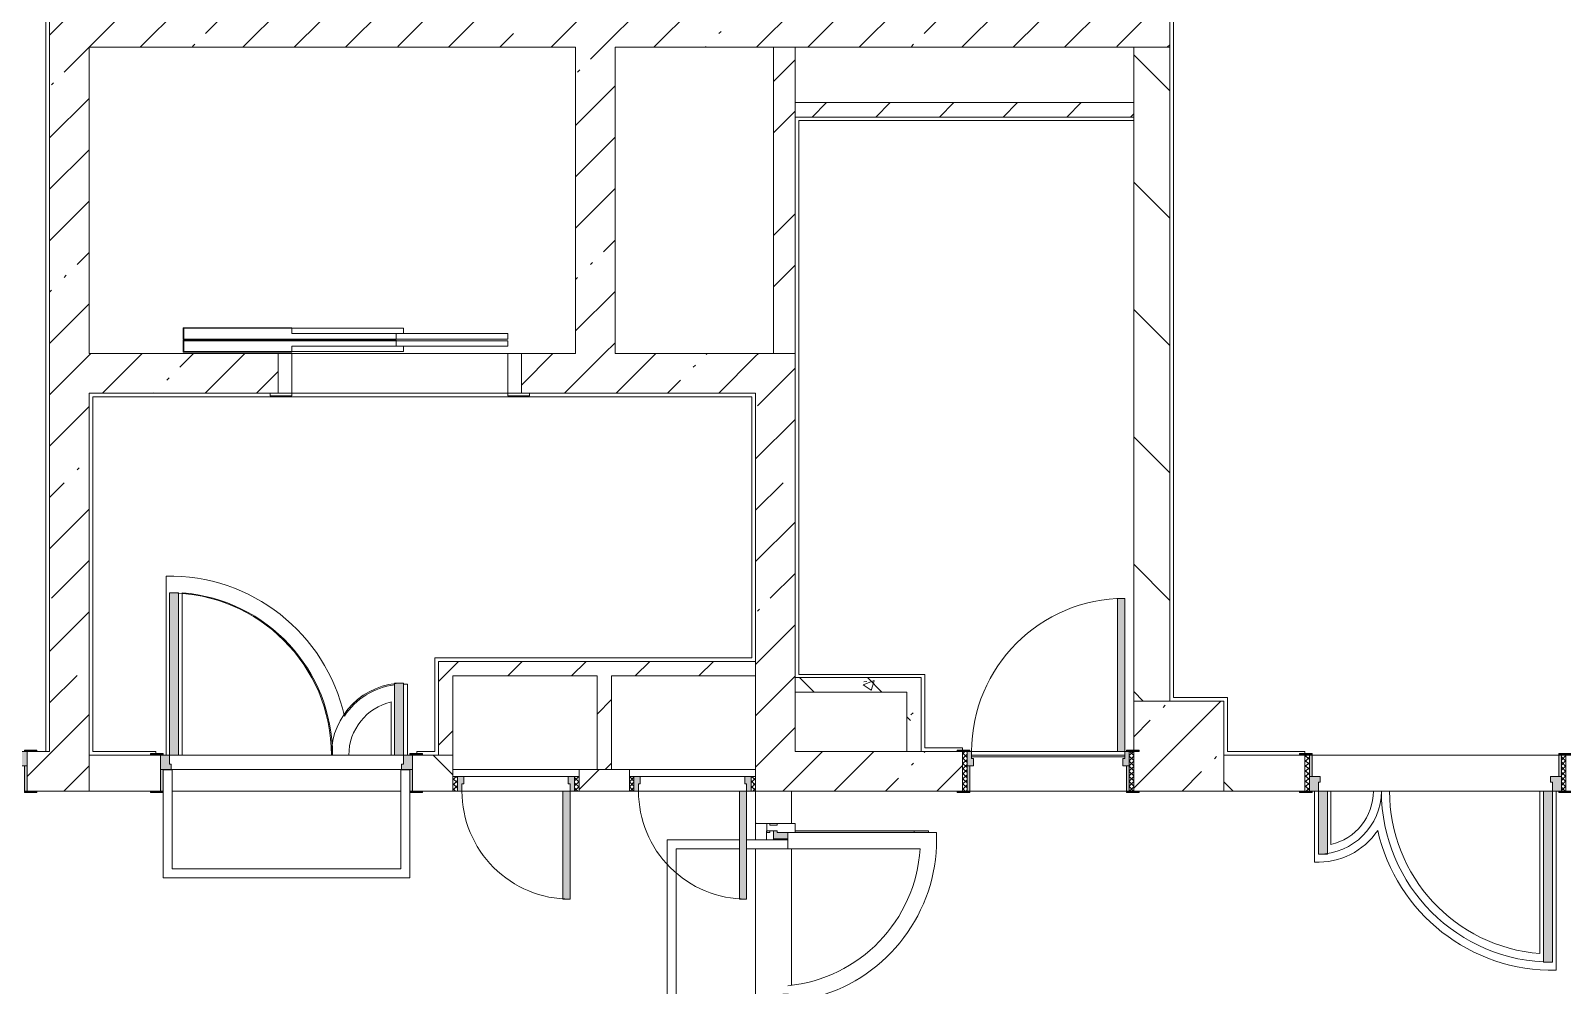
# Model space of a CAD drawing. Header units: millimetres. Extents: x 36059 to 234328, y -8553 to 29000.
# Drawn here: x 201793 to 210298, y 12321 to 17623 of the extents above; entities that cross this region are included whole.
import ezdxf

# ---------------------------------------------------------------- set-up
doc = ezdxf.new("R2010")
doc.units = ezdxf.units.MM
for name, color, linetype, lineweight, true_color in [('A-DETL-GENF-3', 7, 'Continuous', 5, 0xaaaaaa), ('A-DETL-GENF-5', 7, 'Continuous', 5, 0xe2e2e2), ('A-DOOR-1', 7, 'Continuous', 5, 0xaaaaaa), ('A-DOOR-2', 7, 'Continuous', 5, 0xe2e2e2), ('A-DOOR-FRAM-1', 7, 'Continuous', 5, 0xe2e2e2), ('A-DOOR-FRAM-2', 7, 'Continuous', 5, 0xaaaaaa), ('A-FLOR-2', 7, 'Continuous', 5, 0xaaaaaa), ('I-WALL-5', 7, 'Continuous', 5, 0x787878)]:
    doc.layers.add(name, color=color, linetype=linetype, lineweight=lineweight, true_color=true_color)
for name, color, linetype, lineweight in [('A-GLAZ-CWMG-3', 7, 'Continuous', 5), ('A-WALL', 7, 'Continuous', 9), ('I-WALL-4', 7, 'Continuous', 5), ('S-COLS-3', 7, 'Continuous', 5)]:
    doc.layers.add(name, color=color, linetype=linetype, lineweight=lineweight)
pattern_1 = [(45, (107317.9, 0), (-285.1231, 285.1231), []), (45, (107603, 0), (-285.1231, 285.1231), [504.031, -100.806, 16.764, -84.042])]
pattern_2 = [(45, (107317.9, 0), (-427.6843, 427.6843), []), (45, (107603, 0), (-427.6843, 427.6843), [])]
pattern_3 = [(135, (107317.9, 0), (-353.5534, -353.5534), [])]
pattern_4 = [(45, (107317.9, 0), (-176.7767, 176.7767), [])]
pattern_5 = [(135, (107317.9, 0), (-377.1708, -377.1708), [533.4, -88.9, 17.78, -88.9]), (135, (107317.9, 376.94), (-377.1708, -377.1708), []), (50, (107317.9, 0), (637.6445, -55.7866), [66.675, -733.425]), (355, (107317.9, 0), (-123.3494, 668.699), [53.34, -586.74]), (100.451, (107371, -4.65), (514.299, 612.908), [56.665, -623.315]), (46.184, (107317.9, 177.8), (948.7764, -147.1497), [100.012, -1100.137]), (96.636, (107397, 165.5), (830.909, 865.997), [84.998, -934.973]), (351.184, (107317.9, 177.8), (830.918, 865.988), [80.01, -880.11]), (21, (107406.8, 133.35), (530.6506, -357.9283), [66.675, -733.425]), (326, (107406.8, 133.35), (216.308, 644.6585), [53.34, -586.74]), (71.451, (107451, 103.5), (746.9596, 286.7243), [56.665, -623.315]), (37.5, (107317.9, 0), (10.81053, 295.9426), [16.764, -562.864, 16.764, -578.866, -588.962]), (37.5, (107317.9, 0), (10.81053, 295.9426), [-1175.258, 16.764, -572.198]), (7.5, (107317.9, 0), (233.8692, 350.6318), [16.764, -322.834, 16.764, -549.529, -224.472]), (7.5, (107317.9, 0), (233.8692, 350.6318), [-905.891, 16.764, -207.708]), (327.5, (107119.64, 0), (474.5678, -20.0513), [16.764, -205.486, 16.764, -676.656, -920.115]), (327.5, (107119.64, 0), (474.5678, -20.0513), [-915.67, 16.764, -903.351]), (317.5, (107030.74, 0), (518.4522, 88.9934), [16.764, -272.161, 16.764, -443.738, -653.415]), (317.5, (107030.74, 0), (518.4522, 88.9934), [-749.427, 16.764, -636.651])]

# ---------------------------------------------------------------- blocks, each defined once
blk = doc.blocks.new('110_Дверь_СКБ_2Ст - Д-1_л_Лестничная клетка EIS60 2-32142534-3_10_2_птичка')
at = {"layer": 'A-DOOR-2'}
for points in [[(612.5, 110), (662.5, 110), (662.5, 1010), (612.5, 1010), (612.5, 603.3)], [(-587.5, 110), (-587.5, 510), (-637.5, 510), (-637.5, 110)], [(712.5, -110), (712.5, 30), (697.5, 24.8), (697.5, -110)]]:
    blk.add_hatch(color=256, dxfattribs=at).paths.add_polyline_path(points)
h = blk.add_hatch(color=256, dxfattribs=at)
h.paths.add_polyline_path([(652.5, 30), (712.5, 30), (712.5, 110), (662.5, 110), (662.5, 60), (652.5, 60)])
h.paths.add_polyline_path([(-687.5, 30), (-627.5, 30), (-627.5, 60), (-637.5, 60), (-637.5, 110), (-687.5, 110)])
at = {"layer": 'A-DOOR-FRAM-1'}
for points in [[(-672.5, 110), (-672.5, 118), (-742.5, 118), (-742.5, 110)], [(767.5, 110), (767.5, 118), (697.5, 118), (697.5, 110)], [(-672.5, -110), (-672.5, 30), (-687.5, 24.8), (-687.5, -110)], [(-672.5, -118), (-672.5, -110), (-742.5, -110), (-742.5, -118)], [(767.5, -118), (767.5, -110), (697.5, -110), (697.5, -118)]]:
    blk.add_hatch(color=256, dxfattribs=at).paths.add_polyline_path(points)
at = {"layer": 'A-DOOR-1'}
for p, q in [((662.5, 1010), (612.5, 1010)), ((612.5, 1010), (612.5, 110)), ((662.5, 110), (662.5, 1010)), ((-637.5, 510), (-637.5, 110)), ((-587.5, 510), (-637.5, 510)), ((-587.5, 110), (-587.5, 510)), ((-637.5, 110), (-587.5, 110)), ((612.5, 110), (662.5, 110))]:
    blk.add_line(p, q, dxfattribs=at)
for centre, radius, start, end in [((662.5, 110), 900, 90, 180), ((-637.5, 110), 400, 360, 90)]:
    blk.add_arc(centre, radius, start, end, dxfattribs=at)
at = {"layer": 'A-DOOR-FRAM-2'}
for p, q in [((-672.5, 118), (-742.5, 118)), ((-742.5, 118), (-742.5, 110)), ((-742.5, 110), (-672.5, 110)), ((-637.5, 110), (-687.5, 110)), ((-687.5, 110), (-687.5, 30)), ((-672.5, 110), (-672.5, 118)), ((-637.5, 60), (-637.5, 110)), ((662.5, 110), (662.5, 60)), ((712.5, 110), (662.5, 110)), ((767.5, 118), (697.5, 118)), ((697.5, 118), (697.5, 110)), ((697.5, 110), (767.5, 110)), ((712.5, 30), (712.5, 110)), ((767.5, 110), (767.5, 118)), ((-687.5, 30), (-627.5, 30)), ((-672.5, 30), (-687.5, 30)), ((-687.5, 30), (-687.5, -110)), ((-672.5, -110), (-672.5, 30)), ((-627.5, 60), (-637.5, 60)), ((-627.5, 30), (-627.5, 60)), ((662.5, 60), (652.5, 60)), ((652.5, 60), (652.5, 30)), ((652.5, 30), (712.5, 30)), ((712.5, 30), (697.5, 30)), ((697.5, 30), (697.5, -110)), ((712.5, -110), (712.5, 30)), ((-672.5, -110), (-742.5, -110)), ((-742.5, -110), (-742.5, -118)), ((-742.5, -118), (-672.5, -118)), ((-687.5, -110), (-672.5, -110)), ((-672.5, -118), (-672.5, -110)), ((697.5, -110), (712.5, -110)), ((767.5, -110), (697.5, -110)), ((697.5, -110), (697.5, -118)), ((697.5, -118), (767.5, -118)), ((767.5, -118), (767.5, -110))]:
    blk.add_line(p, q, dxfattribs=at)
blk = doc.blocks.new('110_Дверь_СКБ_2Ст - Д-3а 1450x2100h_Лестничная клетка из коридора-32352288-3_10_2_птичка')
at = {"layer": 'A-DOOR-2'}
for points in [[(-587.5, 100), (-587.5, 1000), (-637.5, 1000), (-637.5, 100)], [(662.5, 100), (662.5, 500), (612.5, 500), (612.5, 100)], [(712.5, -100), (712.5, 20), (697.5, 20), (697.5, -100)]]:
    blk.add_hatch(color=256, dxfattribs=at).paths.add_polyline_path(points)
h = blk.add_hatch(color=256, dxfattribs=at)
h.paths.add_polyline_path([(-627.5, 20), (-627.5, 50), (-637.5, 50), (-637.5, 100), (-687.5, 100), (-687.5, 20)])
h.paths.add_polyline_path([(712.5, 20), (712.5, 100), (662.5, 100), (662.5, 50), (652.5, 50), (652.5, 20)])
at = {"layer": 'A-DOOR-FRAM-1'}
for points in [[(-672.5, 100), (-672.5, 108), (-742.5, 108), (-742.5, 100)], [(767.5, 100), (767.5, 108), (697.5, 108), (697.5, 100)], [(-672.5, -100), (-672.5, 20), (-687.5, 20), (-687.5, -100)], [(-672.5, -108), (-672.5, -100), (-742.5, -100), (-742.5, -108)], [(767.5, -108), (767.5, -100), (697.5, -100), (697.5, -108)]]:
    blk.add_hatch(color=256, dxfattribs=at).paths.add_polyline_path(points)
at = {"layer": 'A-DOOR-1'}
for p, q in [((-637.5, 1000), (-637.5, 100)), ((-587.5, 1000), (-637.5, 1000)), ((-587.5, 100), (-587.5, 1000)), ((662.5, 500), (612.5, 500)), ((612.5, 500), (612.5, 100)), ((662.5, 100), (662.5, 500)), ((-637.5, 100), (-587.5, 100)), ((612.5, 100), (662.5, 100))]:
    blk.add_line(p, q, dxfattribs=at)
for centre, radius, start, end in [((-637.5, 100), 900, 0, 90), ((662.5, 100), 400, 90, 180)]:
    blk.add_arc(centre, radius, start, end, dxfattribs=at)
at = {"layer": 'A-DOOR-FRAM-2'}
for p, q in [((-672.5, 108), (-742.5, 108)), ((-742.5, 108), (-742.5, 100)), ((-742.5, 100), (-672.5, 100)), ((-637.5, 100), (-687.5, 100)), ((-687.5, 100), (-687.5, 20)), ((-672.5, 100), (-672.5, 108)), ((-637.5, 50), (-637.5, 100)), ((662.5, 100), (662.5, 50)), ((712.5, 100), (662.5, 100)), ((767.5, 108), (697.5, 108)), ((697.5, 108), (697.5, 100)), ((697.5, 100), (767.5, 100)), ((712.5, 20), (712.5, 100)), ((767.5, 100), (767.5, 108)), ((-687.5, 20), (-627.5, 20)), ((-672.5, 20), (-687.5, 20)), ((-687.5, 20), (-687.5, -100)), ((-672.5, -100), (-672.5, 20)), ((-627.5, 50), (-637.5, 50)), ((-627.5, 20), (-627.5, 50)), ((662.5, 50), (652.5, 50)), ((652.5, 50), (652.5, 20)), ((652.5, 20), (712.5, 20)), ((712.5, 20), (697.5, 20)), ((697.5, 20), (697.5, -100)), ((712.5, -100), (712.5, 20)), ((-672.5, -100), (-742.5, -100)), ((-742.5, -100), (-742.5, -108)), ((-742.5, -108), (-672.5, -108)), ((-687.5, -100), (-672.5, -100)), ((-672.5, -108), (-672.5, -100)), ((697.5, -100), (712.5, -100)), ((767.5, -100), (697.5, -100)), ((697.5, -100), (697.5, -108)), ((697.5, -108), (767.5, -108)), ((767.5, -108), (767.5, -100))]:
    blk.add_line(p, q, dxfattribs=at)
blk = doc.blocks.new('110_Дверь_СКБ_1Ст_Внутренняя1 - Д-8_п_ 950x2100h_охрана 2-32352576-3_10_2_птичка')
at = {"layer": 'A-DOOR-1'}
h = blk.add_hatch(dxfattribs=at)
h.set_pattern_fill('FP_127', color=256, style=0, pattern_type=2)
h.set_pattern_definition([(135, (1826.41, 174.685), (-14.14214, -14.14214), []), (225, (1826.41, 174.685), (14.14214, -14.14214), [])])
h.paths.add_polyline_path([(487.5, -110), (487.5, 110), (462.5, 110), (462.5, -110)])
at = {"layer": 'A-DOOR-2'}
h = blk.add_hatch(color=256, dxfattribs=at)
h.paths.add_polyline_path([(462.5, 30), (462.5, 110), (437.5, 110), (437.5, 70), (427.5, 70), (427.5, 30)])
h.paths.add_polyline_path([(-402.5, 30), (-402.5, 70), (-412.5, 70), (-412.5, 110), (-437.5, 110), (-437.5, 30)])
at = {"layer": 'A-DOOR-FRAM-1'}
for points in [[(397.5, 110), (437.5, 110), (437.5, 960), (397.5, 960)], [(-422.5, 110), (-422.5, 118), (-492.5, 118), (-492.5, 110)], [(517.5, 110), (517.5, 118), (447.5, 118), (447.5, 110)], [(-422.5, -110), (-422.5, 30), (-437.5, 24.8), (-437.5, -110)], [(462.5, -110), (462.5, 30), (447.5, 24.8), (447.5, -110)], [(-422.5, -118), (-422.5, -110), (-492.5, -110), (-492.5, -118)], [(517.5, -118), (517.5, -110), (447.5, -110), (447.5, -118)]]:
    blk.add_hatch(color=256, dxfattribs=at).paths.add_polyline_path(points)
at = {"layer": 'A-DOOR-FRAM-2'}
h = blk.add_hatch(dxfattribs=at)
h.set_pattern_fill('FP_128', color=256, style=0, pattern_type=2)
h.set_pattern_definition([(45, (-296.384, 174.685), (-14.1421, 14.1421), []), (135, (-296.384, 174.685), (-14.1421, -14.1421), [])])
h.paths.add_polyline_path([(-437.5, -110), (-437.5, 110), (-462.5, 110), (-462.5, -110)])
at = {"layer": 'A-DOOR-1'}
for p, q in [((437.5, 960), (397.5, 960)), ((397.5, 960), (397.5, 110)), ((437.5, 110), (437.5, 960)), ((397.5, 110), (437.5, 110))]:
    blk.add_line(p, q, dxfattribs=at)
blk.add_arc((437.5, 110), 850, 90, 180, dxfattribs=at)
at = {"layer": 'A-DOOR-FRAM-2'}
for p, q in [((-422.5, 118), (-492.5, 118)), ((-492.5, 118), (-492.5, 110)), ((-492.5, 110), (-422.5, 110)), ((-437.5, 110), (-462.5, 110)), ((-462.5, 110), (-462.5, -110)), ((-412.5, 110), (-437.5, 110)), ((-437.5, 110), (-437.5, 30)), ((-437.5, -110), (-437.5, 110)), ((-422.5, 110), (-437.5, 110)), ((-437.5, 110), (-437.5, 109)), ((-437.5, 109), (-422.5, 109)), ((-422.5, 110), (-422.5, 118)), ((-422.5, 109), (-422.5, 110)), ((-412.5, 70), (-412.5, 110)), ((437.5, 110), (437.5, 70)), ((462.5, 110), (437.5, 110)), ((517.5, 118), (447.5, 118)), ((447.5, 118), (447.5, 110)), ((462.5, 110), (447.5, 110)), ((447.5, 110), (447.5, 109)), ((447.5, 110), (517.5, 110)), ((447.5, 109), (462.5, 109)), ((462.5, 30), (462.5, 110)), ((487.5, 110), (462.5, 110)), ((462.5, 110), (462.5, -110)), ((462.5, 109), (462.5, 110)), ((487.5, -110), (487.5, 110)), ((517.5, 110), (517.5, 118)), ((-437.5, 30), (-402.5, 30)), ((-422.5, 30), (-437.5, 30)), ((-437.5, 30), (-437.5, -110)), ((-422.5, -110), (-422.5, 30)), ((-402.5, 70), (-412.5, 70)), ((-402.5, 30), (-402.5, 70)), ((437.5, 70), (427.5, 70)), ((427.5, 70), (427.5, 30)), ((427.5, 30), (462.5, 30)), ((462.5, 30), (447.5, 30)), ((447.5, 30), (447.5, -110)), ((462.5, -110), (462.5, 30)), ((-422.5, -110), (-492.5, -110)), ((-492.5, -110), (-492.5, -118)), ((-492.5, -118), (-422.5, -118)), ((-462.5, -110), (-437.5, -110)), ((-437.5, -110), (-422.5, -110)), ((-422.5, -118), (-422.5, -110)), ((447.5, -110), (462.5, -110)), ((517.5, -110), (447.5, -110)), ((447.5, -110), (447.5, -118)), ((447.5, -118), (517.5, -118)), ((462.5, -110), (487.5, -110)), ((517.5, -118), (517.5, -110))]:
    blk.add_line(p, q, dxfattribs=at)
blk = doc.blocks.new('110_Дверь_СКБ_2Ст - Д-6_л__ ДОО_Дв_1450x2100h_Дверь из раздевальной в коридор-32357677-3_10_2_птичка')
at = {"layer": 'A-DOOR-1'}
h = blk.add_hatch(dxfattribs=at)
h.set_pattern_fill('FP_142', color=256, style=0, pattern_type=2)
h.set_pattern_definition([(135, (1576.41, 164.685), (-14.14214, -14.14214), []), (225, (1576.41, 164.685), (14.14214, -14.14214), [])])
h.paths.add_polyline_path([(737.5, 100), (712.5, 100), (712.5, -100), (737.5, -100), (737.5, -34.8)])
at = {"layer": 'A-DOOR-2'}
for points in [[(-587.5, 1050), (-637.5, 1050), (-637.5, 100), (-587.5, 100), (-587.5, 543.6)], [(612.5, 450), (612.5, 100), (662.5, 100), (662.5, 450)]]:
    blk.add_hatch(color=256, dxfattribs=at).paths.add_polyline_path(points)
h = blk.add_hatch(color=256, dxfattribs=at)
h.paths.add_polyline_path([(662.5, 100), (662.5, 50), (652.5, 50), (652.5, 20), (712.5, 20), (712.5, 100), (672.8, 100)])
h.paths.add_polyline_path([(-637.5, 100), (-687.5, 100), (-687.5, 20), (-627.5, 20), (-627.5, 50), (-637.5, 50)])
at = {"layer": 'A-DOOR-FRAM-1'}
for points in [[(-672.5, 108), (-742.5, 108), (-742.5, 100), (-672.5, 100)], [(697.5, 108), (697.5, 100), (767.5, 100), (767.5, 108)], [(-672.5, 20), (-687.5, 20), (-687.5, -100), (-672.5, -100), (-672.5, -34.8)], [(712.5, 20), (697.5, 20), (697.5, -100), (712.5, -100), (712.5, -34.8)], [(-672.5, -100), (-742.5, -100), (-742.5, -108), (-672.5, -108)], [(697.5, -100), (697.5, -108), (767.5, -108), (767.5, -100)]]:
    blk.add_hatch(color=256, dxfattribs=at).paths.add_polyline_path(points)
at = {"layer": 'A-DOOR-FRAM-2'}
h = blk.add_hatch(dxfattribs=at)
h.set_pattern_fill('FP_143', color=256, style=0, pattern_type=2)
h.set_pattern_definition([(45, (-546.384, 164.685), (-14.1421, 14.1421), []), (135, (-546.384, 164.685), (-14.1421, -14.1421), [])])
h.paths.add_polyline_path([(-712.5, 100), (-712.5, -100), (-687.5, -100), (-687.5, 100)])
at = {"layer": 'A-DOOR-1'}
for p, q in [((-637.5, 1050), (-637.5, 100)), ((-587.5, 1050), (-637.5, 1050)), ((-587.5, 100), (-587.5, 1050)), ((662.5, 450), (612.5, 450)), ((612.5, 450), (612.5, 100)), ((662.5, 100), (662.5, 450)), ((-637.5, 100), (-587.5, 100)), ((612.5, 100), (662.5, 100))]:
    blk.add_line(p, q, dxfattribs=at)
for centre, radius, start, end in [((-637.5, 100), 950, 0, 90), ((662.5, 100), 350, 90, 180)]:
    blk.add_arc(centre, radius, start, end, dxfattribs=at)
at = {"layer": 'A-DOOR-FRAM-2'}
for p, q in [((-672.5, 108), (-742.5, 108)), ((-742.5, 108), (-742.5, 100)), ((-742.5, 100), (-672.5, 100)), ((-687.5, 100), (-712.5, 100)), ((-712.5, 100), (-712.5, -100)), ((-637.5, 100), (-687.5, 100)), ((-687.5, 100), (-687.5, 20)), ((-687.5, -100), (-687.5, 100)), ((-672.5, 100), (-672.5, 108)), ((-637.5, 50), (-637.5, 100)), ((662.5, 100), (662.5, 50)), ((712.5, 100), (662.5, 100)), ((767.5, 108), (697.5, 108)), ((697.5, 108), (697.5, 100)), ((697.5, 100), (767.5, 100)), ((712.5, 20), (712.5, 100)), ((737.5, 100), (712.5, 100)), ((712.5, 100), (712.5, -100)), ((737.5, -100), (737.5, 100)), ((767.5, 100), (767.5, 108)), ((-687.5, 20), (-627.5, 20)), ((-672.5, 20), (-687.5, 20)), ((-687.5, 20), (-687.5, -100)), ((-672.5, -100), (-672.5, 20)), ((-627.5, 50), (-637.5, 50)), ((-627.5, 20), (-627.5, 50)), ((662.5, 50), (652.5, 50)), ((652.5, 50), (652.5, 20)), ((652.5, 20), (712.5, 20)), ((712.5, 20), (697.5, 20)), ((697.5, 20), (697.5, -100)), ((712.5, -100), (712.5, 20)), ((-672.5, -100), (-742.5, -100)), ((-742.5, -100), (-742.5, -108)), ((-742.5, -108), (-672.5, -108)), ((-712.5, -100), (-687.5, -100)), ((-687.5, -100), (-672.5, -100)), ((-672.5, -108), (-672.5, -100)), ((697.5, -100), (712.5, -100)), ((767.5, -100), (697.5, -100)), ((697.5, -100), (697.5, -108)), ((697.5, -108), (767.5, -108)), ((712.5, -100), (737.5, -100)), ((767.5, -108), (767.5, -100))]:
    blk.add_line(p, q, dxfattribs=at)
blk = doc.blocks.new('110_Дверь_СКБ_1Ст - д-18 700x2100h_Технический шкаф ЭОМ и СС-V165-3_10_2_птичка')
at = {"layer": 'A-DOOR-1'}
h = blk.add_hatch(dxfattribs=at)
h.set_pattern_fill('FP_154', color=256, style=0, pattern_type=2)
h.set_pattern_definition([(135, (1951.41, 124.685), (-14.14214, -14.14214), []), (225, (1951.41, 124.685), (14.14214, -14.14214), [])])
h.paths.add_polyline_path([(362.5, 60), (337.5, 60), (337.5, -20), (362.5, -20)])
at = {"layer": 'A-DOOR-2'}
h = blk.add_hatch(color=256, dxfattribs=at)
h.paths.add_polyline_path([(312.5, 60), (312.5, 20), (302.5, 20), (302.5, -20), (337.5, -20), (337.5, 60)])
h.paths.add_polyline_path([(-287.5, 60), (-312.5, 60), (-312.5, -20), (-277.5, -20), (-277.5, 20), (-287.5, 20)])
at = {"layer": 'A-DOOR-FRAM-1'}
blk.add_hatch(color=256, dxfattribs=at).paths.add_polyline_path([(-247.5, 660), (-287.5, 660), (-287.5, 60), (-247.5, 60), (-247.5, 503.6)])
at = {"layer": 'A-DOOR-FRAM-2'}
h = blk.add_hatch(dxfattribs=at)
h.set_pattern_fill('FP_155', color=256, style=0, pattern_type=2)
h.set_pattern_definition([(45, (-171.384, 124.685), (-14.1421, 14.1421), []), (135, (-171.384, 124.685), (-14.1421, -14.1421), [])])
h.paths.add_polyline_path([(-312.5, 60), (-337.5, 60), (-337.5, -20), (-312.5, -20)])
at = {"layer": 'A-DOOR-1'}
for p, q in [((-287.5, 660), (-287.5, 60)), ((-247.5, 660), (-287.5, 660)), ((-247.5, 60), (-247.5, 660)), ((-287.5, 60), (-247.5, 60))]:
    blk.add_line(p, q, dxfattribs=at)
blk.add_arc((-287.5, 60), 600, 360, 90, dxfattribs=at)
at = {"layer": 'A-DOOR-FRAM-2'}
for p, q in [((-312.5, 60), (-337.5, 60)), ((-337.5, 60), (-337.5, -20)), ((-287.5, 60), (-312.5, 60)), ((-312.5, 60), (-312.5, -20)), ((-312.5, -20), (-312.5, 60)), ((-287.5, 20), (-287.5, 60)), ((-277.5, 20), (-287.5, 20)), ((-277.5, -20), (-277.5, 20)), ((-247.5, 60), (312.5, 60)), ((312.5, 20), (302.5, 20)), ((302.5, 20), (302.5, -20)), ((312.5, 60), (312.5, 20)), ((337.5, 60), (312.5, 60)), ((337.5, -20), (337.5, 60)), ((362.5, 60), (337.5, 60)), ((337.5, 60), (337.5, -20)), ((362.5, -20), (362.5, 60)), ((-337.5, -20), (-312.5, -20)), ((-312.5, -20), (-277.5, -20)), ((302.5, -20), (-277.5, -20)), ((302.5, -20), (337.5, -20)), ((337.5, -20), (362.5, -20))]:
    blk.add_line(p, q, dxfattribs=at)
blk = doc.blocks.new('BSC_Колонна _Прямоугольная - 500х500-17857564-3_10_2_птичка')
at = {"layer": 'S-COLS-3'}
h = blk.add_hatch(dxfattribs=at)
h.set_pattern_fill('FP_184', color=256, style=0, pattern_type=2)
h.set_pattern_definition([(45, (-100850, -13650), (-285.1231, 285.1231), []), (45, (-100564.88, -13650), (-285.1231, 285.1231), [504.031, -100.806, 16.764, -84.042])])
h.paths.add_polyline_path([(-250, -250), (250, -250), (250, 250), (-250, 250), (-250, -22), (-220, -22), (-220, -30), (-250, -30), (-250, -115.2)])
for p, q in [((250, 250), (-250, 250)), ((-250, 250), (-250, -22)), ((250, -250), (250, 250)), ((-220, -250), (250, -250))]:
    blk.add_line(p, q, dxfattribs=at)
blk = doc.blocks.new('DOR_Дверь лифта - 1350х2050h-19118285-3_10_2_птичка')
at = {"layer": 'A-DOOR-1'}
for p, q in [((-600, 125), (-720, 125)), ((-720, 125), (-720, 110)), ((-720, 110), (-600, 110)), ((-675, 110), (-675, -110)), ((-600, 110), (-675, 110)), ((-600, 110), (-600, 125)), ((600, 110), (-600, 110)), ((-600, 110), (-600, -110)), ((720, 125), (600, 125)), ((600, 125), (600, 110)), ((600, -110), (600, 110)), ((675, 110), (600, 110)), ((600, 110), (720, 110)), ((675, -110), (675, 110)), ((720, 110), (720, 125)), ((-675, -110), (-600, -110)), ((-600, -110), (600, -110)), ((-600, -150), (-600, -180)), ((20, -150), (-600, -150)), ((-20, -120), (-20, -150)), ((600, -120), (-20, -120)), ((-20, -150), (600, -150)), ((20, -180), (20, -150)), ((600, -110), (675, -110)), ((600, -150), (600, -120)), ((-600, -180), (20, -180)), ((-600, -190), (-600, -220)), ((20, -190), (-600, -190)), ((-600, -220), (20, -220)), ((-20, -220), (-20, -250)), ((600, -220), (-20, -220)), ((-20, -250), (600, -250)), ((20, -220), (20, -190)), ((600, -250), (600, -220))]:
    blk.add_line(p, q, dxfattribs=at)
at = {"layer": 'A-DOOR-FRAM-2'}
for p, q in [((600, -117), (600, -120)), ((1203, -117), (600, -117)), ((600, -120), (1200, -120)), ((1200, -120), (1200, -180)), ((1203, -183), (1203, -117)), ((1200, -180), (20, -180)), ((20, -180), (20, -183)), ((20, -183), (1203, -183)), ((1203, -187), (20, -187)), ((20, -187), (20, -190)), ((20, -190), (1200, -190)), ((600, -250), (600, -253)), ((1200, -250), (600, -250)), ((600, -253), (1203, -253)), ((1200, -190), (1200, -250)), ((1203, -253), (1203, -187))]:
    blk.add_line(p, q, dxfattribs=at)
blk = doc.blocks.new('Дверь_Витражная_остекление_ - ВВ-7 остекление-32356329-3_10_2_птичка')
at = {"layer": 'A-DETL-GENF-5'}
blk.add_hatch(color=256, dxfattribs=at).paths.add_polyline_path([(-860, -20), (-860, -96), (-815, -96), (-815, -20)])
h = blk.add_hatch(color=256, dxfattribs=at)
h.paths.add_polyline_path([(865, -100), (900, -100), (900, -40), (910, -40), (910, -20), (865, -20), (865, -40)])
h.paths.add_polyline_path([(900, -880), (910, -880), (910, -140), (900, -140), (900, -833.5)])
at = {"layer": 'A-DETL-GENF-3'}
for p, q in [((-815, -20), (-860, -20)), ((-860, -96), (-860, -20)), ((-815, -20), (-860, -20)), ((-860, -20), (-860, -96)), ((865, -100), (865, -20)), ((865, -20), (865, -100)), ((910, -880), (910, -140)), ((910, -880), (910, -140)), ((910, -800), (900, -800)), ((910, -880), (900, -880)), ((900, -880), (910, -880))]:
    blk.add_line(p, q, dxfattribs=at)
at = {"layer": 'A-DOOR-1'}
for p, q in [((-910, 20), (-860, 20)), ((-910, -20), (-910, 20)), ((-860, 20), (-860, -20)), ((860, 20), (910, 20)), ((860, -20), (860, 20)), ((910, 20), (910, -20)), ((-860, -20), (-910, -20)), ((-860, -96), (-860, -20)), ((910, -20), (860, -20))]:
    blk.add_line(p, q, dxfattribs=at)
for centre, start, end in [((-860, -20), 354.58147, 0), ((860, -20), 180, 185.41853)]:
    blk.add_arc(centre, 860, start, end, dxfattribs=at)
blk = doc.blocks.new('Прямоугольный импост - Импост структурный с накладкой - 160мм Темный-32348142-3_10_2_птичка')
at = {"layer": 'A-GLAZ-CWMG-3'}
for p, q in [((0, 17), (-50, 17)), ((-50, 17), (-50, 0)), ((-50, 0), (-40, 0)), ((-40, 0), (-40, -40)), ((-10, -40), (-10, 0)), ((-10, 0), (0, 0)), ((0, 0), (0, 17)), ((-40, -40), (-50, -40)), ((-50, -40), (-50, -140)), ((0, -40), (-10, -40)), ((0, -140), (0, -40)), ((-50, -140), (0, -140))]:
    blk.add_line(p, q, dxfattribs=at)

msp = doc.modelspace()

# ---------------------------------------------------------------- hatches: boundary and pattern name
at = {"layer": 'I-WALL-4'}
h = msp.add_hatch(dxfattribs=at)
h.set_pattern_fill('FP_105', color=256, style=0, pattern_type=2)
h.set_pattern_definition(pattern_1)
h.paths.add_polyline_path([(207897.9, 17530), (208117.9, 17530), (208117.9, 21400), (207897.9, 21400), (207897.9, 17750)])
h = msp.add_hatch(dxfattribs=at)
h.set_pattern_fill('FP_105', color=256, style=0, pattern_type=2)
h.set_pattern_definition(pattern_1)
h.paths.add_polyline_path([(202117.9, 13620), (202117.9, 17750), (201897.9, 17750), (201897.9, 13620)])
h = msp.add_hatch(dxfattribs=at)
h.set_pattern_fill('FP_105', color=256, style=0, pattern_type=2)
h.set_pattern_definition(pattern_1)
h.paths.add_polyline_path([(207897.9, 17530), (207897.9, 17750), (202117.9, 17750), (202117.9, 17530), (205203.8, 17530)])
h = msp.add_hatch(dxfattribs=at)
h.set_pattern_fill('FP_105', color=256, style=0, pattern_type=2)
h.set_pattern_definition(pattern_1)
h.paths.add_polyline_path([(205037.9, 15830), (205037.9, 17530), (204817.9, 17530), (204817.9, 15830)])
h = msp.add_hatch(dxfattribs=at)
h.set_pattern_fill('FP_135', color=256, style=0, pattern_type=2)
h.set_pattern_definition(pattern_2)
h.paths.add_polyline_path([(206037.9, 15830), (206037.9, 17530), (205917.9, 17530), (205917.9, 15830)])
h = msp.add_hatch(dxfattribs=at)
h.set_pattern_fill('FP_108', color=256, style=0, pattern_type=2)
h.set_pattern_definition(pattern_3)
h.paths.add_polyline_path([(208117.9, 13900), (208117.9, 17530), (207917.9, 17530), (207917.9, 13900), (208102, 13900)])
h = msp.add_hatch(dxfattribs=at)
h.set_pattern_fill('FP_110', color=256, style=0, pattern_type=2)
h.set_pattern_definition(pattern_4)
h.paths.add_polyline_path([(207917.9, 17142.8), (207917.9, 17222.8), (206037.9, 17222.8), (206037.9, 17142.8)])
h = msp.add_hatch(dxfattribs=at)
h.set_pattern_fill('FP_105', color=256, style=0, pattern_type=2)
h.set_pattern_definition(pattern_1)
h.paths.add_polyline_path([(203167.9, 15610), (203167.9, 15830), (202117.9, 15830), (202117.9, 15610)])
h.paths.add_polyline_path([(205817.9, 15610), (205817.9, 15830), (204517.9, 15830), (204517.9, 15610), (205203.8, 15610)])
h = msp.add_hatch(dxfattribs=at)
h.set_pattern_fill('FP_105', color=256, style=0, pattern_type=2)
h.set_pattern_definition(pattern_1)
h.paths.add_polyline_path([(205817.9, 13620), (206037.9, 13620), (206037.9, 15830), (205817.9, 15830), (205817.9, 14040)])
h = msp.add_hatch(dxfattribs=at)
h.set_pattern_fill('FP_110', color=256, style=0, pattern_type=2)
h.set_pattern_definition(pattern_4)
h.paths.add_polyline_path([(204137.9, 13600), (204137.9, 14120), (204057.9, 14120), (204057.9, 13600)])
h = msp.add_hatch(dxfattribs=at)
h.set_pattern_fill('FP_110', color=256, style=0, pattern_type=2)
h.set_pattern_definition(pattern_4)
h.paths.add_polyline_path([(204937.9, 14040), (205817.9, 14040), (205817.9, 14120), (204137.9, 14120), (204137.9, 14040), (204271.6, 14040)])
h = msp.add_hatch(dxfattribs=at)
h.set_pattern_fill('FP_110', color=256, style=0, pattern_type=2)
h.set_pattern_definition(pattern_4)
h.paths.add_polyline_path([(205017.9, 13520), (205017.9, 14040), (204937.9, 14040), (204937.9, 13520)])
h = msp.add_hatch(dxfattribs=at)
h.set_pattern_fill('FP_105', color=256, style=0, pattern_type=2)
h.set_pattern_definition(pattern_1)
h.paths.add_polyline_path([(201827.9, 13400), (202117.9, 13400), (202117.9, 13620), (201772.9, 13620), (201772.9, 13400)])
h.paths.add_polyline_path([(200127.9, 13400), (200372.9, 13400), (200372.9, 13620), (200127.9, 13620), (200127.9, 13534.8)])
h = msp.add_hatch(dxfattribs=at)
h.set_pattern_fill('FP_105', color=256, style=0, pattern_type=2)
h.set_pattern_definition(pattern_1)
h.paths.add_polyline_path([(206967.9, 13400), (206967.9, 13620), (205817.9, 13620), (205817.9, 13400), (206937.9, 13400)])
h = msp.add_hatch(dxfattribs=at)
h.set_pattern_fill('FP_108', color=256, style=0, pattern_type=2)
h.set_pattern_definition(pattern_3)
h.paths.add_polyline_path([(202312.9, 13400), (202512.9, 13400), (202512.9, 13600), (202117.9, 13600), (202117.9, 13400)])
h.paths.add_polyline_path([(204137.9, 13400), (204137.9, 13600), (203912.9, 13600), (203912.9, 13400), (203967.9, 13400)])
h = msp.add_hatch(dxfattribs=at)
h.set_pattern_fill('FP_108', color=256, style=0, pattern_type=2)
h.set_pattern_definition(pattern_3)
h.paths.add_polyline_path([(224768.3, 13400), (224798.3, 13400), (224798.3, 13600), (223417.9, 13600), (223417.9, 13400), (223847.8, 13400)])
h.paths.add_polyline_path([(226248.3, 13400), (228247.9, 13400), (228247.9, 13600), (226248.3, 13600), (226248.3, 13534.8)])
h.paths.add_polyline_path([(215637.9, 13400), (215637.9, 13600), (210317.9, 13600), (210317.9, 13400), (215607.9, 13400)])
h.paths.add_polyline_path([(220119, 13400), (222917.9, 13400), (222917.9, 13600), (218367.9, 13600), (218367.9, 13400), (219186.8, 13400)])
h.paths.add_polyline_path([(217867.9, 13400), (217867.9, 13600), (217087.9, 13600), (217087.9, 13400), (217117.9, 13400)])
h.paths.add_polyline_path([(208417.9, 13400), (208867.9, 13400), (208867.9, 13600), (208417.9, 13600), (208417.9, 13534.8)])
h = msp.add_hatch(dxfattribs=at)
h.set_pattern_fill('FP_135', color=256, style=0, pattern_type=2)
h.set_pattern_definition(pattern_2)
h.paths.add_polyline_path([(204837.9, 13400), (205117.9, 13400), (205117.9, 13520), (204837.9, 13520), (204837.9, 13480)])
h = msp.add_hatch(dxfattribs=at)
h.set_pattern_fill('FP_108', color=256, style=0, pattern_type=2)
h.set_pattern_definition(pattern_3)
h.paths.add_polyline_path([(205817.9, 10600), (206017.9, 10600), (206017.9, 11320), (205817.9, 11320), (205817.9, 11120)])
h.paths.add_polyline_path([(205817.9, 13220), (206017.9, 13220), (206017.9, 13400), (205817.9, 13400)])
at = {"layer": 'I-WALL-5'}
h = msp.add_hatch(dxfattribs=at)
h.set_pattern_fill('FP_115', color=256, style=0, pattern_type=2)
h.set_pattern_definition(pattern_5)
h.paths.add_polyline_path([(206657.9, 13950), (206737.9, 13950), (206737.9, 14030), (206037.9, 14030), (206037.9, 13950), (206136, 13950)])
h = msp.add_hatch(dxfattribs=at)
h.set_pattern_fill('FP_115', color=256, style=0, pattern_type=2)
h.set_pattern_definition(pattern_5)
h.paths.add_polyline_path([(206737.9, 13620), (206737.9, 13950), (206657.9, 13950), (206657.9, 13620)])

# ---------------------------------------------------------------- linework, layer by layer
at = {"layer": 'A-FLOR-2'}
for p, q in [((208137.9, 21130), (208137.9, 13920)), ((201876.9, 13620), (201876.9, 17750)), ((206057.9, 17122.8), (206057.9, 14047.8)), ((207917.9, 17122.8), (206057.9, 17122.8)), ((205797.9, 15590), (202137.9, 15590)), ((202137.9, 15590), (202137.9, 13620)), ((205797.9, 14140), (205797.9, 15590)), ((202544.4, 14593.2), (202544.4, 13600)), ((202634.4, 13598.4), (202634.4, 14500.7)), ((204037.9, 13620), (204037.9, 14140)), ((204037.9, 14140), (205797.9, 14140)), ((206057.9, 14047.8), (206757.9, 14047.8)), ((206757.9, 14047.8), (206757.9, 13640)), ((203885.5, 13600), (203885.5, 13992.9)), ((203795.5, 13895.6), (203795.5, 13598.4)), ((208137.9, 13920), (208437.9, 13920)), ((208437.9, 13920), (208437.9, 13620)), ((202137.9, 13620), (202487.9, 13620)), ((202487.9, 13620), (202487.9, 13608)), ((203937.9, 13620), (204037.9, 13620)), ((203937.9, 13608), (203937.9, 13620)), ((206757.9, 13640), (206967.9, 13640)), ((206967.9, 13640), (206967.9, 13628)), ((208437.9, 13620), (208867.9, 13620)), ((208867.9, 13620), (208867.9, 13608)), ((202562.9, 13598.4), (202634.4, 13598.4)), ((203469.4, 13598.4), (203559.4, 13598.4)), ((203795.5, 13598.4), (203862.9, 13598.4)), ((207017.9, 13600), (207867.9, 13600)), ((207867.9, 13590.2), (207017.9, 13590.2)), ((202577.8, 13518.4), (202527.9, 13518.4)), ((202572.9, 13520), (203852.9, 13520)), ((202577.8, 12968.4), (202577.8, 13518.4)), ((203897.8, 13518.4), (203847.8, 13518.4)), ((203847.8, 13518.4), (203847.8, 12968.4)), ((203897.8, 12918.4), (203897.8, 13518.4)), ((202527.8, 13392), (202527.8, 12918.4)), ((208922.1, 13400), (208922.1, 13005.6)), ((209012.1, 13400), (208992.9, 13400)), ((209012.1, 13102.9), (209012.1, 13400)), ((209338.3, 13400), (209248.3, 13400)), ((210192.9, 13400), (210173.3, 13400)), ((210173.3, 13400), (210173.3, 12497.7)), ((210263.3, 12405.2), (210263.3, 13400)), ((205727.9, 13130), (205327.9, 13130)), ((205327.9, 13130), (205327.9, 11455)), ((205877.9, 13130), (205767.9, 13130)), ((205997.9, 13130), (205917.9, 13130)), ((205997.9, 13080), (205997.9, 13170)), ((206822, 13170), (206037.9, 13170)), ((205377.9, 11505), (205377.9, 13080)), ((205377.9, 13080), (205727.9, 13080)), ((205767.9, 13080), (206731.4, 13080)), ((203847.8, 12968.4), (202577.8, 12968.4)), ((202527.8, 12918.4), (203897.8, 12918.4))]:
    msp.add_line(p, q, dxfattribs=at)
for centre, radius, start, end in [((202564.4, 13598.4), 995, 12.67054, 91.1511), ((202564.4, 13598.4), 905, 0, 85.56313), ((203864.4, 13598.4), 395, 97.4974, 146.45952), ((203864.4, 13598.4), 395, 86.92799, 90.21838), ((203864.4, 13598.4), 305, 103.0427, 180), ((208943.3, 13400), 305, 283.0427, 360), ((210243.3, 13400), 905, 180, 265.56313), ((205917.9, 13130), 905, 288.14412, 2.53324), ((208943.3, 13400), 395, 266.92799, 326.45952), ((210243.3, 13400), 995, 192.67054, 271.1511), ((205917.9, 13130), 815, 275.6332, 356.48271)]:
    msp.add_arc(centre, radius, start, end, dxfattribs=at)
at = {"layer": 'A-WALL'}
for p, q in [((206037.9, 17222.8), (206037.9, 17142.8)), ((207917.9, 17142.8), (207917.9, 17222.8)), ((205817.9, 14040), (205817.9, 14120)), ((206037.9, 14030), (206037.9, 13950)), ((206657.9, 13620), (206737.9, 13620)), ((202117.9, 13400), (202117.9, 13600)), ((204057.9, 13600), (204137.9, 13600)), ((204937.9, 13520), (205017.9, 13520))]:
    msp.add_line(p, q, dxfattribs=at)
at = {"layer": 'I-WALL-4'}
for p, q in [((208117.9, 13900), (208117.9, 21400)), ((201897.9, 17750), (201897.9, 13620)), ((202117.9, 15830), (202117.9, 17530)), ((202117.9, 17530), (204817.9, 17530)), ((204817.9, 17530), (204817.9, 15830)), ((205037.9, 15830), (205037.9, 17530)), ((208117.9, 17530), (205037.9, 17530)), ((205917.9, 17530), (205917.9, 15830)), ((206037.9, 17222.8), (206037.9, 17530)), ((207917.9, 17530), (207917.9, 17222.8)), ((207917.9, 17222.8), (206037.9, 17222.8)), ((206037.9, 17142.8), (207917.9, 17142.8)), ((206037.9, 14030), (206037.9, 17142.8)), ((207917.9, 17142.8), (207917.9, 13900)), ((203167.9, 15830), (202117.9, 15830)), ((203167.9, 15610), (203167.9, 15830)), ((204817.9, 15830), (204517.9, 15830)), ((204517.9, 15830), (204517.9, 15610)), ((206037.9, 15830), (205037.9, 15830)), ((202117.9, 13600), (202117.9, 15610)), ((202117.9, 15610), (203167.9, 15610)), ((204517.9, 15610), (205817.9, 15610)), ((205817.9, 15610), (205817.9, 14120)), ((204057.9, 14120), (204057.9, 13600)), ((205817.9, 14120), (204057.9, 14120)), ((204137.9, 13480), (204137.9, 14040)), ((204137.9, 14040), (204937.9, 14040)), ((204937.9, 14040), (204937.9, 13520)), ((205017.9, 14040), (205817.9, 14040)), ((205017.9, 13520), (205017.9, 14040)), ((205817.9, 14040), (205817.9, 13480)), ((206737.9, 14030), (206037.9, 14030)), ((206037.9, 13950), (206657.9, 13950)), ((206037.9, 13620), (206037.9, 13950)), ((206657.9, 13950), (206657.9, 13620)), ((206737.9, 13620), (206737.9, 14030)), ((201897.9, 13620), (201827.9, 13620)), ((206657.9, 13620), (206037.9, 13620)), ((206937.9, 13620), (206737.9, 13620)), ((207017.9, 13620), (207827.9, 13620)), ((202457.9, 13600), (202117.9, 13600)), ((202634.4, 13600), (203469.3, 13600)), ((203559.5, 13600), (203795.5, 13600)), ((204057.9, 13600), (203967.9, 13600)), ((208837.9, 13600), (208417.9, 13600)), ((208907.9, 13600), (210277.9, 13600)), ((204137.9, 13520), (204937.9, 13520)), ((204837.9, 13520), (204837.9, 13480)), ((205017.9, 13520), (205817.9, 13520)), ((205117.9, 13480), (205117.9, 13520)), ((201827.9, 13400), (202457.9, 13400)), ((203847.8, 13400), (202577.8, 13400)), ((203967.9, 13400), (204137.9, 13400)), ((204837.9, 13400), (205117.9, 13400)), ((205817.9, 13400), (206937.9, 13400)), ((206017.9, 13400), (205817.9, 13400)), ((205817.9, 13400), (205817.9, 13130)), ((206017.9, 13220), (206017.9, 13400)), ((207877.9, 13400), (207007.9, 13400)), ((208417.9, 13400), (208837.9, 13400)), ((209248.3, 13400), (209012.1, 13400)), ((210173.3, 13400), (209338.3, 13400)), ((205817.9, 13220), (206017.9, 13220)), ((205817.9, 11505), (205817.9, 13080)), ((206017.9, 13080), (206017.9, 12322.1))]:
    msp.add_line(p, q, dxfattribs=at)

# ---------------------------------------------------------------- block references
at = {"layer": 'A-DOOR-1'}
for name, p, rotation in [('DOR_Дверь лифта - 1350х2050h-19118285-3_10_2_птичка', (203842.9, 15720), 180), ('110_Дверь_СКБ_2Ст - Д-6_л__ ДОО_Дв_1450x2100h_Дверь из раздевальной в коридор-32357677-3_10_2_птичка', (209605.4, 13500), 180), ('110_Дверь_СКБ_1Ст - д-18 700x2100h_Технический шкаф ЭОМ и СС-V165-3_10_2_птичка', (204500.4, 13460), 180), ('110_Дверь_СКБ_1Ст - д-18 700x2100h_Технический шкаф ЭОМ и СС-V165-3_10_2_птичка', (205480.4, 13460), 180), ('Дверь_Витражная_остекление_ - ВВ-7 остекление-32356329-3_10_2_птичка', (205897.9, 12270), 89.99999999999993)]:
    msp.add_blockref(name, p, dxfattribs=dict(at, rotation=rotation))
for name, p in [('110_Дверь_СКБ_2Ст - Д-1_л_Лестничная клетка EIS60 2-32142534-3_10_2_птичка', (201060.4, 13510)), ('110_Дверь_СКБ_2Ст - Д-3а 1450x2100h_Лестничная клетка из коридора-32352288-3_10_2_птичка', (203200.4, 13500)), ('110_Дверь_СКБ_1Ст_Внутренняя1 - Д-8_п_ 950x2100h_охрана 2-32352576-3_10_2_птичка', (207430.4, 13510))]:
    msp.add_blockref(name, p, dxfattribs=at)
at = {"layer": 'A-GLAZ-CWMG-3', "rotation": 89.99999999999993}
msp.add_blockref('Прямоугольный импост - Импост структурный с накладкой - 160мм Темный-32348142-3_10_2_птичка', (205897.9, 13220), dxfattribs=at)
at = {"layer": 'S-COLS-3'}
msp.add_blockref('BSC_Колонна _Прямоугольная - 500х500-17857564-3_10_2_птичка', (208167.9, 13650), dxfattribs=at)

doc.saveas('drawing.dxf')
